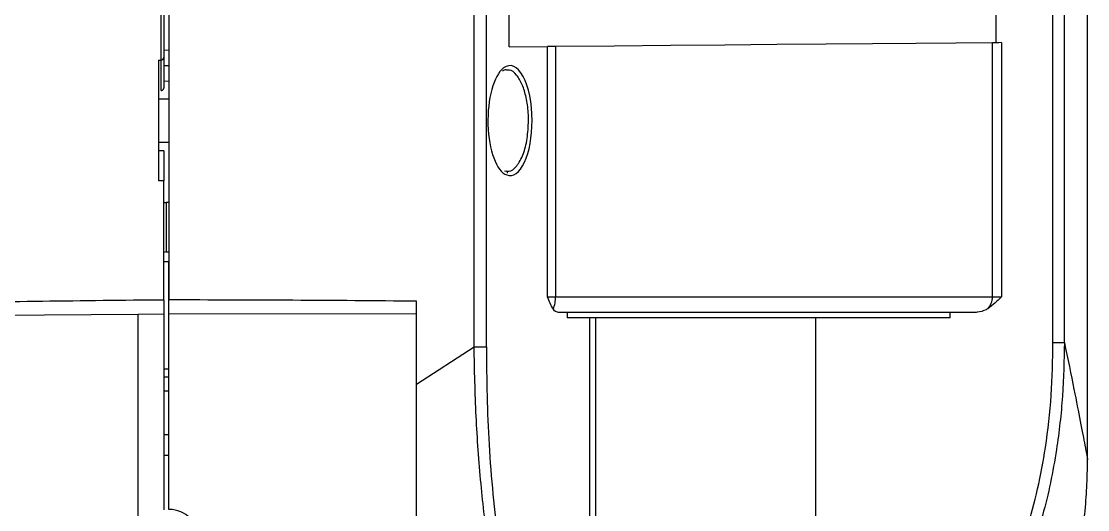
# Model space of a CAD drawing. Extents: x 12.3 to 108.7, y 1.1 to 80.4.
# Drawn here: x 47.144 to 51.207, y 17.775 to 19.634 of the extents above; entities that cross this region are included whole.
import ezdxf

# ---------------------------------------------------------------- set-up
doc = ezdxf.new("R2010")
doc.units = 0
doc.header["$MEASUREMENT"] = 0
doc.layers.add('OBJECT', color=7, linetype='CONTINUOUS')

msp = doc.modelspace()

# ---------------------------------------------------------------- linework, layer by layer
at = {"layer": 'OBJECT'}
for p, q in [((48.9161, 18.3948), (48.9161, 20.3425)), ((47.6768, 19.4862), (47.6768, 20.3011)), ((47.6868, 20.3011), (47.6868, 19.4962)), ((47.7068, 20.3013), (47.7068, 18.5731)), ((48.8692, 18.3948), (48.8692, 20.2912)), ((51.075, 18.4114), (51.075, 20.3031)), ((51.1185, 18.4114), (51.1185, 20.3031)), ((51.2068, 17.9656), (51.2068, 20.3038)), ((50.8568, 20.206), (50.8568, 19.5528)), ((49.0033, 19.5366), (49.0033, 19.7361)), ((50.8445, 18.5853), (50.8445, 19.5527)), ((50.8793, 19.553), (50.8793, 18.5853)), ((47.6868, 19.5246), (47.7068, 19.5253)), ((49.0033, 19.5366), (49.1491, 19.5379)), ((49.1491, 18.5853), (49.1491, 19.5379)), ((49.1798, 19.5381), (49.1798, 18.5853)), ((47.6668, 19.4862), (47.6668, 19.0262)), ((47.6668, 19.4862), (47.6768, 19.4862)), ((47.6768, 19.4862), (47.6768, 19.4862)), ((47.6768, 19.3707), (47.6768, 19.4862)), ((47.6868, 19.4962), (47.6868, 19.3809)), ((47.6868, 19.4662), (47.7068, 19.4662)), ((47.6868, 19.407), (47.7068, 19.4063)), ((47.7068, 19.3383), (47.6668, 19.3383)), ((47.6668, 19.1743), (47.7068, 19.1743)), ((47.6868, 19.1416), (47.6668, 19.1416)), ((47.6868, 19.1416), (47.6868, 19.0262)), ((48.9915, 19.0623), (48.9847, 19.0642)), ((48.9958, 19.0635), (48.9958, 19.0559)), ((47.6868, 19.0262), (47.6668, 19.0262)), ((47.6868, 18.5729), (47.6868, 19.0262)), ((47.7068, 18.9438), (47.6965, 18.944)), ((47.6965, 18.944), (47.6965, 18.7563)), ((47.6965, 18.7563), (47.7068, 18.7565)), ((47.6868, 18.7199), (47.7066, 18.7194)), ((47.7066, 18.7194), (47.7068, 18.7194)), ((47.7066, 18.5101), (47.7066, 18.7194)), ((47.6868, 18.5729), (47.6868, 18.519)), ((47.7068, 18.5191), (47.7068, 18.5731)), ((48.6498, 18.2524), (48.6498, 18.5682)), ((49.1491, 18.5853), (49.1798, 18.5853)), ((49.1798, 18.5853), (50.8445, 18.5853)), ((50.8445, 18.5853), (50.8793, 18.5853)), ((47.5899, 18.5183), (46.7638, 18.5117)), ((47.6868, 18.519), (47.5899, 18.5183)), ((47.5899, 16.2425), (47.5899, 18.5183)), ((47.6868, 18.519), (47.6868, 17.7735)), ((48.6498, 18.5198), (47.7068, 18.5191)), ((47.7068, 17.7753), (47.7068, 18.5191)), ((50.7707, 18.5253), (49.1906, 18.5253)), ((49.2238, 18.5253), (49.2238, 18.5057)), ((49.3098, 18.5057), (49.2238, 18.5057)), ((49.3098, 17.5404), (49.3098, 18.5057)), ((49.3316, 18.5057), (49.3098, 18.5057)), ((49.3316, 18.5057), (49.3316, 17.5798)), ((50.1701, 18.5057), (49.3316, 18.5057)), ((50.1701, 18.5057), (50.1701, 17.5696)), ((50.6828, 18.5057), (50.1701, 18.5057)), ((50.6828, 18.5057), (50.6828, 18.5253)), ((51.075, 18.4114), (51.1185, 18.4114)), ((48.6498, 18.2524), (48.8692, 18.3948)), ((48.8692, 18.3948), (48.9161, 18.3948)), ((47.6868, 18.3108), (47.7068, 18.3104)), ((47.6868, 18.2804), (47.7068, 18.2804)), ((47.7068, 18.2253), (47.6868, 18.2253)), ((47.6868, 18.0613), (47.7068, 18.0613)), ((47.6868, 17.982), (47.7068, 17.982)), ((51.2066, 17.9651), (51.2065, 17.9656))]:
    msp.add_line(p, q, dxfattribs=at)
at = {"layer": 'OBJECT', "flags": 128}
for points in [[(50.8445, 19.5527), (50.7047, 19.5514), (50.552, 19.5501), (50.387, 19.5487), (50.2103, 19.5471), (50.0228, 19.5455), (49.8251, 19.5438), (49.6182, 19.542), (49.4028, 19.5401), (49.1798, 19.5381)], [(50.8793, 19.553), (50.869, 19.5529), (50.8595, 19.5528), (50.8512, 19.5527), (50.8445, 19.5527)], [(49.1798, 19.5381), (49.17, 19.5381), (49.1614, 19.538), (49.1543, 19.5379), (49.1491, 19.5379)]]:
    msp.add_lwpolyline(points, dxfattribs=at)
at = {"layer": 'OBJECT'}
for centre, radius, start, end in [((47.6768, 19.4962), 0.01, 270, 0), ((47.6968, 18.964), 0.02, 240, 269), ((47.6968, 18.7363), 0.02, 91, 120), ((49.0737, 18.5821), 0.1062, 335.5638, 1.6947), ((50.7796, 18.5843), 0.0649, 316.3917, 0.8622), ((47.7068, 17.6603), 0.115, 0, 90)]:
    msp.add_arc(centre, radius, start, end, dxfattribs=at)
for centre, major_axis, ratio, start_param, end_param in [((49.0062, 19.2562), (0, 0.2095), 0.402109, 4.712389, 6.581317), ((49.0062, 19.2562), (0, 0.2095), 0.402109, 0.298131, 2.991429), ((49.0062, 19.2562), (0, 0.2095), 0.402109, 2.991429, 4.712389), ((47.7068, 17.8732), (8, 0.0706), 0.087482, 1.572524, 1.688174), ((47.7068, 17.8732), (8, 0), 0.087489, 1.452647, 1.570796)]:
    msp.add_ellipse(centre, major_axis=major_axis, ratio=ratio, start_param=start_param, end_param=end_param, dxfattribs=at)
for points, knots in [([(48.9772, 19.4445), (48.9811, 19.4472), (48.9868, 19.4512), (48.9915, 19.4501), (48.993, 19.4497)], [0, 0, 0, 0, 0.683099, 1, 1, 1, 1]), ([(49.0767, 19.2562), (49.0765, 19.2662), (49.0759, 19.2966), (49.0688, 19.3454), (49.0533, 19.3957), (49.0312, 19.4321), (49.0101, 19.4509), (48.9972, 19.4485), (48.9937, 19.4478)], [0, 0, 0, 0, 0.095476, 0.288407, 0.48345, 0.691439, 0.9164, 1, 1, 1, 1]), ([(47.6768, 19.3707), (47.6778, 19.3708), (47.6798, 19.371), (47.6826, 19.3724), (47.6848, 19.3745), (47.6864, 19.3774), (47.6868, 19.3796), (47.6868, 19.3809), (47.6868, 19.3809)], [0, 0, 0, 0, 0.1778195, 0.3552436, 0.5426674, 0.7556545, 0.9920777, 1, 1, 1, 1]), ([(48.9915, 19.0645), (48.995, 19.0637), (49.0088, 19.0604), (49.0324, 19.0807), (49.0568, 19.1239), (49.0735, 19.1859), (49.0757, 19.2329), (49.0767, 19.2562)], [0, 0, 0, 0, 0.083884, 0.325209, 0.562218, 0.782927, 1, 1, 1, 1]), ([(49.1704, 18.5382), (49.163, 18.553), (49.1556, 18.5678), (49.1491, 18.5852), (49.1491, 18.5853)], [0, 0, 0, 0, 0.995848, 1, 1, 1, 1]), ([(50.8793, 18.5853), (50.8793, 18.5852), (50.863, 18.5684), (50.8448, 18.5539), (50.8266, 18.5395)], [0, 0, 0, 0, 0.004308, 1, 1, 1, 1]), ([(49.1906, 18.5253), (49.1854, 18.5264), (49.1783, 18.5278), (49.172, 18.5361), (49.1704, 18.5382)], [0, 0, 0, 0, 0.741139, 1, 1, 1, 1]), ([(50.8266, 18.5395), (50.8245, 18.5384), (50.8119, 18.5313), (50.7927, 18.5261), (50.7757, 18.5255), (50.7707, 18.5253)], [0, 0, 0, 0, 0.1205655, 0.7418779, 1, 1, 1, 1]), ([(47.7068, 18.5092), (47.7068, 18.5093), (47.7066, 18.5096), (47.7066, 18.5099), (47.7066, 18.5101)], [0, 0, 0, 0, 0.350822, 1, 1, 1, 1]), ([(50.8597, 17.4114), (50.8818, 17.4582), (50.926, 17.5517), (50.9952, 17.7504), (51.0445, 17.971), (51.0711, 18.2104), (51.0737, 18.3443), (51.075, 18.4114)], [0, 0, 0, 0, 0.1508799, 0.3017788, 0.6118069, 0.8052853, 1, 1, 1, 1]), ([(51.1185, 18.4114), (51.117, 18.3433), (51.1142, 18.2067), (51.0887, 17.986), (51.0465, 17.7769), (51.0001, 17.6406), (50.9811, 17.5849)], [0, 0, 0, 0, 0.242263, 0.485939, 0.789784, 1, 1, 1, 1]), ([(51.1185, 18.4114), (51.1312, 18.3497), (51.1543, 18.2375), (51.18, 18.1062), (51.196, 18.0218), (51.2042, 17.9781), (51.2073, 17.9613), (51.2067, 17.9648), (51.2066, 17.9651)], [0, 0, 0, 0, 0.258439, 0.469941, 0.684727, 0.834376, 0.986341, 1, 1, 1, 1]), ([(48.9694, 17.3904), (48.9536, 17.4701), (48.923, 17.6244), (48.8938, 17.8755), (48.875, 18.1313), (48.8711, 18.3065), (48.8692, 18.3948)], [0, 0, 0, 0, 0.257109, 0.497626, 0.747109, 1, 1, 1, 1]), ([(48.9161, 18.3948), (48.9166, 18.3324), (48.9175, 18.2078), (48.9256, 18.0199), (48.94, 17.8329), (48.9638, 17.626), (48.9897, 17.4911), (49.0047, 17.4135)], [0, 0, 0, 0, 0.183115, 0.366178, 0.555066, 0.743887, 1, 1, 1, 1]), ([(48.6498, 17.3011), (48.6498, 17.3622), (48.6498, 17.4842), (48.6498, 17.6769), (48.6498, 17.8752), (48.6498, 18.0683), (48.6498, 18.1943), (48.6498, 18.2524)], [0, 0, 0, 0, 0.202093, 0.40421, 0.612784, 0.821394, 1, 1, 1, 1]), ([(51.1699, 17.5842), (51.1763, 17.6196), (51.1889, 17.6902), (51.2001, 17.7944), (51.206, 17.886), (51.2062, 17.9422), (51.2063, 17.9651)], [0, 0, 0, 0, 0.282132, 0.560555, 0.820225, 1, 1, 1, 1])]:
    msp.add_open_spline(points, degree=3, knots=knots, dxfattribs=at)

doc.saveas('drawing.dxf')
